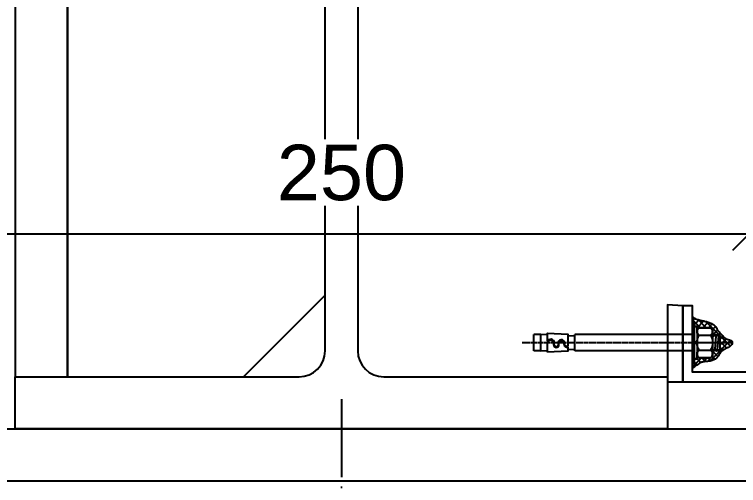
# Model space of a CAD drawing. Header units: millimetres. Extents: x 0 to 119933, y -45162 to 41221.
# Drawn here: x 36669.8 to 36891.8, y 6510.1 to 6654.6 of the extents above; entities that cross this region are included whole.
import ezdxf

# ---------------------------------------------------------------- set-up
doc = ezdxf.new("R2010")
doc.units = ezdxf.units.MM
doc.linetypes.add('ACAD_ISO04W100', pattern=[30, 24, -3, 0, -3])
doc.linetypes.add('CENTER', pattern=[2, 1.25, -0.25, 0.25, -0.25])
doc.layers.get('DEFPOINTS').update_dxf_attribs({"color": 166})
for name, color, linetype in [('F_ALUM', 4, 'Continuous'), ('F_CNTR', 1, 'ACAD_ISO04W100'), ('F_FIXS', 1, 'Continuous'), ('F_GSKT', 136, 'Continuous'), ('F_SEAL', 8, 'Continuous'), ('F_STEL', 3, 'Continuous')]:
    doc.layers.add(name, color=color, linetype=linetype)
doc.styles.add('Arial', font='arial.ttf')
doc.dimstyles.new('10x of Arup4', dxfattribs={"dimscale": 10, "dimtxt": 1.7, "dimasz": 1, "dimexe": 1.5, "dimexo": 1.5, "dimgap": 1, "dimtad": 1, "dimdec": 1, "dimdsep": 46, "dimtxsty": 'Arial', "dimblk": 'OBLIQUE', "dimcen": 0, "dimclrd": 1, "dimclre": 1, "dimclrt": 7, "dimadec": 0, "dimazin": 0, "dimtfac": 1, "dimtdec": 1, "dimtix": 1, "dimtofl": 0, "dimtmove": 2, "dimatfit": 3, "dimfxl": 5, "dimtfill": 1, "dimtolj": 1, "dimtzin": 0, "dimlwd": -1, "dimlwe": -1, "dimarcsym": 0})

# ---------------------------------------------------------------- blocks, each defined once
blk = doc.blocks.new('M10-NUT-S')
at = {"color": 251, "linetype": 'ACAD_ISO04W100', "ltscale": 0.2}
blk.add_line((12.13211133958794, 0), (-2.592111339587063, 0), dxfattribs=at)
blk.add_lwpolyline([(1.333333333332121, -9.249996703581928), (4.770000000000437, -9.249996703581928), (8.206666666666933, -9.249996703581928, 0.5758053646503948), (8.206666666668752, -4.618802153512661, 0.2886751345945903), (8.206666666666933, 4.618802153518118, 0.5758045449515066), (8.206666666666933, 9.250003296418072), (4.770000000000437, 9.250003296418072), (1.333333333332121, 9.250003296418072, 0.5758045449515066), (1.333333333332121, 4.618802153518118, 0.2886751345945903), (1.333333333330302, -4.618802153512661, 0.5758053646503948)], format="xyb", close=True)
for points in [[(0, -6.94059562682196), (0, 6.928203230276267)], [(1.333333333332121, 4.618802153518118), (4.770000000000437, 4.618802153516299), (8.206666666665114, 4.618802153516299)], [(9.540000000000873, -6.940595626823779), (9.540000000000873, 6.928203230276267)], [(1.333333333332121, -4.618802153516299), (4.770000000000437, -4.618802153516299), (8.206666666665114, -4.618802153516299)]]:
    blk.add_lwpolyline(points)
blk = doc.blocks.new('M10-NUT-GROUP')
at = {"color": 251, "linetype": 'ACAD_ISO04W100', "ltscale": 0.2}
blk.add_line((22.46512377979161, 3.29641807184089e-06), (-3.012653451723963, 3.29641807184089e-06), dxfattribs=at)
for p, q in [((1.499999965317329, 0.8660282905184431), (0, 2.826662239385769e-06)), ((1.5, 2.886732545448467e-06), (3.46808519680053e-08, -0.8660225771236583))]:
    blk.add_line(p, q)
blk.add_lwpolyline([(1.500000395866664, -9.884997113267673), (1.499999604131517, 9.885002886732764), (-3.958684828830883e-07, 9.885002826660639), (3.958666638936847e-07, -9.884997173337979)], close=True)
for points in [[(1.499999900948751, -6.928199933856376), (1.499999900948751, 6.928206526694339)], [(12.54222125784054, 4.00000230274054), (13.29222125783872, -3.99999769725946)], [(14.04222125784054, 4.00000230274054), (14.79222125783872, -3.99999769725946)]]:
    blk.add_lwpolyline(points)
blk.add_lwpolyline([(11.03999985249538, 4.000002302373105, 0.2679491924311368), (11.16990366306254, 4.075002302373832), (11.70395266216929, 5.000002302556823), (11.87715774329899, 5.000002302556823), (12.41120674459944, 4.07500230255755, 0.5773502691896575), (12.67101436573557, 4.07500230255755), (13.20506336484232, 5.00000230274054), (13.37826844597203, 5.00000230274054), (13.91231744727247, 4.075002302741268, 0.5773502691896575), (14.17212506840679, 4.075002302741268), (14.70617406452311, 5.00000230274054), (15.70617406452129, 4.00000230274054), (15.70617406452129, -3.99999769725946), (15.1816550126232, -4.524516749157556), (14.92212506840679, -4.074997697258368, 0.5773502691896575), (14.66231744727247, -4.074997697258368), (14.12826844597203, -4.99999769725946), (13.95506336484232, -4.99999769725946), (13.42101436573375, -4.07499769707465, 0.5798370930261684), (13.16231744727247, -4.074997697258368), (12.62826844597203, -4.99999769725946), (12.45506336484232, -4.99999769725946), (11.92101436573557, -4.07499769707465, 0.5798370930261684), (11.66231744727247, -4.074997697258368), (11.12826844597203, -4.99999769725946), (11.03999985249538, -4.99999769725946)], format="xyb")
blk.add_blockref('M10-NUT-S', (1.499999852494511, 0))
blk = doc.blocks.new('M10-MECHANICAL ANCHOR')
at = {"color": 251, "linetype": 'CENTER'}
blk.add_line((-1.818989403545856e-12, 22.29186213639969), (-1.818989403545856e-12, -104.4658831300912), dxfattribs=at)
for p, q in [((-5.000081551701442, 0), (-5.000081551703261, -72.23616398396916)), ((4.99991844829492, 0), (4.99991844829492, -72.23616398396916)), ((-5.000081551703261, -72.23616398396916), (4.99991844829492, -72.23616398396916)), ((-4.200081551705807, -76.40283065063568), (-4.00008155170508, -72.23616398396916)), ((4.000081551701442, -72.23616398396916), (4.20004893101941, -76.40283065063568)), ((-5.00008155170508, -93.0694973173022), (-4.800081551704352, -88.90283065063568)), ((-5.00008155170508, -93.0694973173022), (-5.00008155170508, -97.23616398396916)), ((-5.00008155170508, -93.0694973173022), (4.99991844829492, -93.0694973173022)), ((4.799951068976952, -88.90283065063568), (4.99991844829492, -93.0694973173022)), ((4.99991844829492, -93.0694973173022), (4.99991844829492, -97.23616398396916)), ((-5.00008155170508, -97.23616398396916), (4.99991844829492, -97.23616398396916))]:
    blk.add_line(p, q)
blk.add_lwpolyline([(-12.50000000000182, 0), (-12.50000000000182, 1.25), (12.49999999999818, 1.25), (12.49999999999818, 0)], close=True)
for points in [[(-5.8334148850372, -88.90283065063568), (0.1216106906576897, -88.90283065063568, 1.061049421315471), (-0.7485706946154096, -85.1651578319229, -1.339139392016898), (-0.7485706946154096, -82.00620616804827, 1.339139392016899), (-0.7485706946154096, -78.84383942129398, -0.4845320591886536), (-2.60512006897261, -76.40283065063568), (-5.2084148850372, -76.40283065063568)], [(-2.170898479453172, -76.40283065063568, 0.4949346384465783), (-0.7977965714308084, -78.42515834997994, -1.315172332043059), (-0.8669038380376151, -82.40571634098387, 1.339139392016869), (-0.8669038380376151, -84.76564765898775, -0.8435844655061501), (1.168675567852915, -88.90283065063568), (5.83325178162886, -88.90283065063568), (5.20825178162886, -76.40283065063568)]]:
    blk.add_lwpolyline(points, format="xyb", close=True)
at = {"rotation": 90}
blk.add_blockref('M10-NUT-GROUP', (-1.818989403545856e-12, 1.250004895922302), dxfattribs=at)
blk = doc.blocks.new('ddddddsflkdajfk')
at = {"xscale": 0.5, "yscale": 0.5, "zscale": 0.5, "rotation": 90}
blk.add_blockref('M10-MECHANICAL ANCHOR', (0, -1.70530256582424e-13), dxfattribs=at)
blk = doc.blocks.new('A$C3041749B')
at = {"layer": 'F_SEAL'}
h = blk.add_hatch(dxfattribs=at)
h.set_pattern_fill('ANSI37', color=256, scale=10)
h.set_pattern_definition([(45, (-31185.4090116627, 144.5433672616455), (-0.8838834764831844, 0.8838834764831844), []), (135, (-31185.4090116627, 144.5433672616455), (-0.8838834764831844, -0.8838834764831843), [])])
edge = h.paths.add_edge_path()
edge.add_line((-1.248721564832522, 11.25150207701608), (-1.289856859650172, 11.18569422431756))
edge.add_line((-1.289856859650172, 11.18569422431756), (-1.341556507517453, 11.07950998711931))
edge.add_line((-1.341556507517453, 11.07950998711931), (-1.393356559479798, 10.97337477306337))
edge.add_line((-1.393356559479798, 10.97337477306337), (-1.445357419586799, 10.86733760180141))
edge.add_line((-1.445357419586799, 10.86733760180141), (-1.497659491878949, 10.76144749889954))
edge.add_line((-1.497659491878949, 10.76144749889954), (-1.550363180775093, 10.65575348441098))
edge.add_line((-1.550363180775093, 10.65575348441098), (-1.603568889822782, 10.55030458233887))
edge.add_line((-1.603568889822782, 10.55030458233887), (-1.657377023791923, 10.44514981353086))
edge.add_line((-1.657377023791923, 10.44514981353086), (-1.711887986301008, 10.34033820085051))
edge.add_line((-1.711887986301008, 10.34033820085051), (-1.767202181648827, 10.23591876654473))
edge.add_line((-1.767202181648827, 10.23591876654473), (-1.823420013626674, 10.13194053349935))
edge.add_line((-1.823420013626674, 10.13194053349935), (-1.880641886771627, 10.02845252302814))
edge.add_line((-1.880641886771627, 10.02845252302814), (-1.938968204744015, 9.925503758376635))
edge.add_line((-1.938968204744015, 9.925503758376635), (-1.998499371766229, 9.823143261476162))
edge.add_line((-1.998499371766229, 9.823143261476162), (-2.059335792171623, 9.72142005434398))
edge.add_line((-2.059335792171623, 9.72142005434398), (-2.121577869844259, 9.620383159624453))
edge.add_line((-2.121577869844259, 9.620383159624453), (-2.185326008873744, 9.52008159956631))
edge.add_line((-2.185326008873744, 9.52008159956631), (-2.250682494313878, 9.420571949741316))
edge.add_line((-2.250682494313878, 9.420571949741316), (-2.317783495383992, 9.322046851168125))
edge.add_line((-2.317783495383992, 9.322046851168125), (-2.386794552228821, 9.224816888828173))
edge.add_line((-2.386794552228821, 9.224816888828173), (-2.457882177839565, 9.129196553521524))
edge.add_line((-2.457882177839565, 9.129196553521524), (-2.531212885198329, 9.035500335794495))
edge.add_line((-2.531212885198329, 9.035500335794495), (-2.606953187198087, 8.94404272644124))
edge.add_line((-2.606953187198087, 8.94404272644124), (-2.685269596779108, 8.855138216195883))
edge.add_line((-2.685269596779108, 8.855138216195883), (-2.766328626850736, 8.769101295663404))
edge.add_line((-2.766328626850736, 8.769101295663404), (-2.850296790456923, 8.686246455507899))
edge.add_line((-2.850296790456923, 8.686246455507899), (-2.937340600363314, 8.606888186568085))
edge.add_line((-2.937340600363314, 8.606888186568085), (-3.027610750479653, 8.531319395439823))
edge.add_line((-3.027610750479653, 8.531319395439823), (-3.120949033898796, 8.459411520894719))
edge.add_line((-3.120949033898796, 8.459411520894719), (-3.216916095616398, 8.390652398900329))
edge.add_line((-3.216916095616398, 8.390652398900329), (-3.315062327170381, 8.324515875702673))
edge.add_line((-3.315062327170381, 8.324515875702673), (-3.414938120035004, 8.260475797517756))
edge.add_line((-3.414938120035004, 8.260475797517756), (-3.516093865897346, 8.198006010549761))
edge.add_line((-3.516093865897346, 8.198006010549761), (-3.618079955987923, 8.136580361135202))
edge.add_line((-3.618079955987923, 8.136580361135202), (-3.720446782554063, 8.07567269510173))
edge.add_line((-3.720446782554063, 8.07567269510173), (-3.82274473653888, 8.014756859031422))
edge.add_line((-3.82274473653888, 8.014756859031422), (-3.924524209523952, 7.953306699097539))
edge.add_line((-3.924524209523952, 7.953306699097539), (-4.025335593385535, 7.890796061351466))
edge.add_line((-4.025335593385535, 7.890796061351466), (-4.12472927937597, 7.826698792128354))
edge.add_line((-4.12472927937597, 7.826698792128354), (-4.222255659205985, 7.760488737616924))
edge.add_line((-4.222255659205985, 7.760488737616924), (-4.317465124329829, 7.691639744016811))
edge.add_line((-4.317465124329829, 7.691639744016811), (-4.409908066396383, 7.61962565755266))
edge.add_line((-4.409908066396383, 7.61962565755266), (-4.499165012184676, 7.543964189906546))
edge.add_line((-4.499165012184676, 7.543964189906546), (-4.585095920014282, 7.464579799012427))
edge.add_line((-4.585095920014282, 7.464579799012427), (-4.66771223089745, 7.381617444042149))
edge.add_line((-4.66771223089745, 7.381617444042149), (-4.747026883338549, 7.29522426412359))
edge.add_line((-4.747026883338549, 7.29522426412359), (-4.823052816076597, 7.205547398246381))
edge.add_line((-4.823052816076597, 7.205547398246381), (-4.895802967543204, 7.112733985709383))
edge.add_line((-4.895802967543204, 7.112733985709383), (-4.965290276395535, 7.016931165455389))
edge.add_line((-4.965290276395535, 7.016931165455389), (-5.031527681223452, 6.918286076628192))
edge.add_line((-5.031527681223452, 6.918286076628192), (-5.094528120602263, 6.816945858379768))
edge.add_line((-5.094528120602263, 6.816945858379768), (-5.154304533145478, 6.713057649714301))
edge.add_line((-5.154304533145478, 6.713057649714301), (-5.210869857404759, 6.606768589812873))
edge.add_line((-5.210869857404759, 6.606768589812873), (-5.264237031989978, 6.498225817726507))
edge.add_line((-5.264237031989978, 6.498225817726507), (-5.314418995460073, 6.387576472649926))
edge.add_line((-5.314418995460073, 6.387576472649926), (-5.361428686426734, 6.274967693574581))
edge.add_line((-5.361428686426734, 6.274967693574581), (-5.405279043456176, 6.160546619702473))
edge.add_line((-5.405279043456176, 6.160546619702473), (-5.445983005154631, 6.044460390064614))
edge.add_line((-5.445983005154631, 6.044460390064614), (-5.483553510106503, 5.926856143802979))
edge.add_line((-5.483553510106503, 5.926856143802979), (-5.51800349691257, 5.807881019939487))
edge.add_line((-5.51800349691257, 5.807881019939487), (-5.549345904139045, 5.687682157674317))
edge.add_line((-5.549345904139045, 5.687682157674317), (-5.57759617740885, 5.56640718577637))
edge.add_line((-5.57759617740885, 5.56640718577637), (-5.602873736568654, 5.444224039690653))
edge.add_line((-5.602873736568654, 5.444224039690653), (-5.625436960959632, 5.321327794573335))
edge.add_line((-5.625436960959632, 5.321327794573335), (-5.645553918979203, 5.197915418167213))
edge.add_line((-5.645553918979203, 5.197915418167213), (-5.663492679095725, 5.074183877907672))
edge.add_line((-5.663492679095725, 5.074183877907672), (-5.679521309750271, 4.950330141233735))
edge.add_line((-5.679521309750271, 4.950330141233735), (-5.693907879447579, 4.826551175875011))
edge.add_line((-5.693907879447579, 4.826551175875011), (-5.706920456608714, 4.703043948796221))
edge.add_line((-5.706920456608714, 4.703043948796221), (-5.718827109616541, 4.580005429026642))
edge.add_line((-5.718827109616541, 4.580005429026642), (-5.729895907004902, 4.457632582356382))
edge.add_line((-5.729895907004902, 4.457632582356382), (-5.740394917162121, 4.336122376917956))
edge.add_line((-5.740394917162121, 4.336122376917956), (-5.750592208722082, 4.215671781219044))
edge.add_line((-5.750592208722082, 4.215671781219044), (-5.760755849927591, 4.096477761073402))
edge.add_line((-5.760755849927591, 4.096477761073402), (-5.771153909276109, 3.978737285991883))
edge.add_line((-5.771153909276109, 3.978737285991883), (-5.78205445524145, 3.862647322102021))
edge.add_line((-5.78205445524145, 3.862647322102021), (-5.793725556259233, 3.748404837340331))
edge.add_line((-5.793725556259233, 3.748404837340331), (-5.806435280843289, 3.636206798938929))
edge.add_line((-5.806435280843289, 3.636206798938929), (-5.820451697403769, 3.526250174897541))
edge.add_line((-5.820451697403769, 3.526250174897541), (-5.836042874334453, 3.418731932869377))
edge.add_line((-5.836042874334453, 3.418731932869377), (-5.853476880165545, 3.31384903987464))
edge.add_line((-5.853476880165545, 3.31384903987464), (-5.87302178335085, 3.211798463732066))
edge.add_line((-5.87302178335085, 3.211798463732066), (-5.894945573529185, 3.112771764861918))
edge.add_line((-5.894945573529185, 3.112771764861918), (-5.91951122896171, 3.016616419828097))
edge.add_line((-5.91951122896171, 3.016616419828097), (-5.94697379084937, 2.922634957251375))
edge.add_line((-5.94697379084937, 2.922634957251375), (-5.977587597477395, 2.830081643753601))
edge.add_line((-5.977587597477395, 2.830081643753601), (-6.011606987174673, 2.738210746119876))
edge.add_line((-6.011606987174673, 2.738210746119876), (-6.04928629819733, 2.646276530921114))
edge.add_line((-6.04928629819733, 2.646276530921114), (-6.090879868834236, 2.553533264978796))
edge.add_line((-6.090879868834236, 2.553533264978796), (-6.136642037410638, 2.45923521488703))
edge.add_line((-6.136642037410638, 2.45923521488703), (-6.186827142153561, 2.362636647351792))
edge.add_line((-6.186827142153561, 2.362636647351792), (-6.241689521475564, 2.262991828959457))
edge.add_line((-6.241689521475564, 2.262991828959457), (-6.301483513607309, 2.159555026460112))
edge.add_line((-6.301483513607309, 2.159555026460112), (-6.366463456681231, 2.051580506726623))
edge.add_line((-6.366463456681231, 2.051580506726623), (-6.436883689251772, 1.938322536353098))
edge.add_line((-6.436883689251772, 1.938322536353098), (-6.512998549620534, 1.819035381479353))
edge.add_line((-6.512998549620534, 1.819035381479353), (-6.595062375770794, 1.692973309870922))
edge.add_line((-6.595062375770794, 1.692973309870922), (-6.68332950641161, 1.559390587004145))
edge.add_line((-6.68332950641161, 1.559390587004145), (-6.778050327373421, 1.417549815820621))
edge.add_line((-6.778050327373421, 1.417549815820621), (-6.87896530920807, 1.267789066638215))
edge.add_line((-6.87896530920807, 1.267789066638215), (-6.984807062694017, 1.112572098962573))
edge.add_line((-6.984807062694017, 1.112572098962573), (-7.094189916186224, 0.9546121422918077))
edge.add_line((-7.094189916186224, 0.9546121422918077), (-7.205728197777717, 0.7966224258479997))
edge.add_line((-7.205728197777717, 0.7966224258479997), (-7.318036236201806, 0.6413161786713317))
edge.add_line((-7.318036236201806, 0.6413161786713317), (-7.429728360097215, 0.4914066298483704))
edge.add_line((-7.429728360097215, 0.4914066298483704), (-7.539418897875294, 0.3496070084588609))
edge.add_line((-7.539418897875294, 0.3496070084588609), (-7.645722178072901, 0.2186305436630391))
edge.add_line((-7.645722178072901, 0.2186305436630391), (-7.74725252924145, 0.1011904644688002))
edge.add_line((-7.74725252924145, 0.1011904644688002), (-7.84262427995418, 0))
edge.add_line((-7.84262427995418, 0), (-6.25, 0))
edge.add_line((-6.25, 0), (-6.25, 0.625))
edge.add_line((-6.25, 0.625), (-4.942501413330319, 0.625))
edge.add_line((-4.942501413330319, 0.625), (-4.942501443365472, 1.375002250027137))
edge.add_line((-4.942501443365472, 1.375002250027137), (-3.467201308871154, 1.375002374208179))
edge.add_arc((-3.46720136247859, 2.71371183376732), 1.338709459559142, 210.1329341284463, 270.0000022943588, ccw=False)
edge.add_line((-4.625001648208126, 2.041669040876059), (-4.625001648208126, 3.760002374208852))
edge.add_line((-4.625001648208126, 3.760002374208852), (-4.625001648208126, 5.478335707542101))
edge.add_arc((-3.467201362482228, 4.80629291465084), 1.338709459555754, 90.00000000007788, 149.8670658714587, ccw=False)
edge.add_line((-3.467201362484047, 6.145002374206342), (-2.000001151187462, 6.145002374214528))
edge.add_arc((-2.075001151173637, 6.145002374218166), 0.07499999998617568, 0, 60.00000000756508)
edge.add_line((-2.037501151186007, 6.209954279493104), (-2.500001151278411, 6.476978779045567))
edge.add_line((-2.500001151278411, 6.476978779045567), (-2.500001151278411, 6.563581319610421))
edge.add_line((-2.500001151278411, 6.563581319610421), (-2.037501151160541, 6.830605820330675))
edge.add_arc((-2.07500115127732, 6.895557725546041), 0.07499999999909585, 300.0000001034127, 420.0000000008656)
edge.add_line((-2.037501151278775, 6.96050963082962), (-2.500001151369361, 7.227534130382082))
edge.add_line((-2.500001151369361, 7.227534130382082), (-2.500001151369361, 7.314136670946937))
edge.add_line((-2.500001151369361, 7.314136670946937), (-2.03750115125149, 7.581161171667191))
edge.add_arc((-2.075001151371907, 7.646113076880738), 0.07499999999933955, 300.0000001065143, 420.0000001341011)
edge.add_line((-2.037501151524339, 7.711064982251628), (-2.500001151369361, 7.978089480222479))
edge.add_line((-2.500001151369361, 7.978089480222479), (-2.000001151369361, 8.47808948022157))
edge.add_line((-2.000001151369361, 8.47808948022157), (1.999998848630639, 8.47808948022157))
edge.add_line((1.999998848630639, 8.47808948022157), (2.262258374579687, 8.215829954272522))
edge.add_line((2.262258374579687, 8.215829954272522), (2.037498848781979, 8.086064982252537))
edge.add_arc((2.074998848631367, 8.021113076881193), 0.07500000000048133, 119.9999998669286, 239.9999998924559)
edge.add_line((2.037498848509131, 7.956161171667191), (2.499998848630639, 7.689136670946937))
edge.add_line((2.499998848630639, 7.689136670946937), (2.499998848630639, 7.602534130382082))
edge.add_line((2.499998848630639, 7.602534130382082), (2.037258115800796, 7.335371241090343))
edge.add_arc((2.074517900313367, 7.270835401237946), 0.0745195690230253, 120.0000000009397, 239.9999998909881)
edge.add_line((2.037258115678924, 7.206299561456035), (2.499998848630639, 6.939136670946937))
edge.add_line((2.499998848630639, 6.939136670946937), (2.499998848630639, 6.852534130382082))
edge.add_line((2.499998848630639, 6.852534130382082), (2.037258115800796, 6.585371241091252))
edge.add_arc((2.074517900313367, 6.520835401237946), 0.07451956902381293, 120.00000000059, 239.9999998911629)
edge.add_line((2.037258115678924, 6.456299561455126), (2.499998848630639, 6.189136670946937))
edge.add_line((2.499998848630639, 6.189136670946937), (2.499998848630639, 6.145002374209071))
edge.add_line((2.499998848630639, 6.145002374209071), (3.467199714272283, 6.14500237420998))
edge.add_arc((3.467199714274102, 4.806295777098057), 1.338706597111923, 30.132863586167787, 90.00000000007788, ccw=False)
edge.add_line((4.624998351791874, 5.478335707542101), (4.624998351791874, 3.760002374208852))
edge.add_line((4.624998351791874, 3.760002374208852), (4.624998351791874, 2.041669040874694))
edge.add_arc((3.467199714270464, 2.713708971322376), 1.338706597116245, 270.00000229467514, 329.86713641377565, ccw=False)
edge.add_line((3.467199767885177, 1.37500237420636), (4.942498556632927, 1.37500264589471))
edge.add_line((4.942498556632927, 1.37500264589471), (4.94249858666808, 0.625))
edge.add_line((4.94249858666808, 0.625), (6.25, 0.625))
edge.add_line((6.25, 0.625), (6.25, 0))
edge.add_line((6.25, 0), (7.999694641574024, 0))
edge.add_line((7.999694641574024, 0), (7.999434179029777, 0.0003599530150495411))
edge.add_line((7.999434179029777, 0.0003599530150495411), (7.949163860932458, 0.0515835894771044))
edge.add_line((7.949163860932458, 0.0515835894771044), (7.897518134652273, 0.1078175402071793))
edge.add_line((7.897518134652273, 0.1078175402071793), (7.847659806169759, 0.1657244993552922))
edge.add_line((7.847659806169759, 0.1657244993552922), (7.799539381127033, 0.2252403707307167))
edge.add_line((7.799539381127033, 0.2252403707307167), (7.753107365282631, 0.2863010578776084))
edge.add_line((7.753107365282631, 0.2863010578776084), (7.708314264560613, 0.3488424640904668))
edge.add_line((7.708314264560613, 0.3488424640904668), (7.665110584533977, 0.4128004932858858))
edge.add_line((7.665110584533977, 0.4128004932858858), (7.62344683108131, 0.4781110489225284))
edge.add_line((7.62344683108131, 0.4781110489225284), (7.583273510052095, 0.5447100345591025))
edge.add_line((7.583273510052095, 0.5447100345591025), (7.544541127164848, 0.6125333537529514))
edge.add_line((7.544541127164848, 0.6125333537529514), (7.507200188281786, 0.6815169100646017))
edge.add_line((7.507200188281786, 0.6815169100646017), (7.471201199019561, 0.7515966072287483))
edge.add_line((7.471201199019561, 0.7515966072287483), (7.436494665254941, 0.8227083486999618))
edge.add_line((7.436494665254941, 0.8227083486999618), (7.403031092837409, 0.8947880380874267))
edge.add_line((7.403031092837409, 0.8947880380874267), (7.370760987447284, 0.9677715789721333))
edge.add_line((7.370760987447284, 0.9677715789721333), (7.339634854966789, 1.041594874804559))
edge.add_line((7.339634854966789, 1.041594874804559), (7.309603201072605, 1.116193829342137))
edge.add_line((7.309603201072605, 1.116193829342137), (7.280616531530541, 1.191504346089914))
edge.add_line((7.280616531530541, 1.191504346089914), (7.252625352264658, 1.26746232866526))
edge.add_line((7.252625352264658, 1.26746232866526), (7.225580168949818, 1.344003680698279))
edge.add_line((7.225580168949818, 1.344003680698279), (7.19943148737002, 1.421064305652635))
edge.add_line((7.19943148737002, 1.421064305652635), (7.174129813345644, 1.498580107175258))
edge.add_line((7.174129813345644, 1.498580107175258), (7.149625652697068, 1.576486988764827))
edge.add_line((7.149625652697068, 1.576486988764827), (7.125869511055498, 1.65472085417241))
edge.add_line((7.125869511055498, 1.65472085417241), (7.102811894406841, 1.733217606483777))
edge.add_line((7.102811894406841, 1.733217606483777), (7.080403308376845, 1.811913150329929))
edge.add_line((7.080403308376845, 1.811913150329929), (7.058594258774974, 1.890743387625207))
edge.add_line((7.058594258774974, 1.890743387625207), (7.037335251414333, 1.969644223705473))
edge.add_line((7.037335251414333, 1.969644223705473), (7.016576792157139, 2.048551561073054))
edge.add_line((7.016576792157139, 2.048551561073054), (6.996269386590939, 2.127401304070645))
edge.add_line((6.996269386590939, 2.127401304070645), (6.976363540730745, 2.206129355089615))
edge.add_line((6.976363540730745, 2.206129355089615), (6.956809760091346, 2.284671619172968))
edge.add_line((6.956809760091346, 2.284671619172968), (6.937560535152443, 2.362971031086545))
edge.add_line((6.937560535152443, 2.362971031086545), (6.918581860687482, 2.441018387879922))
edge.add_line((6.918581860687482, 2.441018387879922), (6.899845358031598, 2.518824425707407))
edge.add_line((6.899845358031598, 2.518824425707407), (6.881322667497443, 2.596399945782196))
edge.add_line((6.881322667497443, 2.596399945782196), (6.862985428810134, 2.673755753513433))
edge.add_line((6.862985428810134, 2.673755753513433), (6.844805282093148, 2.750902643160316))
edge.add_line((6.844805282093148, 2.750902643160316), (6.826753868679589, 2.827851423911397))
edge.add_line((6.826753868679589, 2.827851423911397), (6.808802826853935, 2.904612895176797))
edge.add_line((6.808802826853935, 2.904612895176797), (6.79092379733811, 2.981197859112854))
edge.add_line((6.79092379733811, 2.981197859112854), (6.773088420188287, 3.057617117703558))
edge.add_line((6.773088420188287, 3.057617117703558), (6.755268335462461, 3.133881472933808))
edge.add_line((6.755268335462461, 3.133881472933808), (6.737435183214984, 3.210001726789415))
edge.add_line((6.737435183214984, 3.210001726789415), (6.719560603494756, 3.285988682127481))
edge.add_line((6.719560603494756, 3.285988682127481), (6.701616236579866, 3.361853139055256))
edge.add_line((6.701616236579866, 3.361853139055256), (6.683573721658831, 3.437605900128801))
edge.add_line((6.683573721658831, 3.437605900128801), (6.665404700150248, 3.513257768586755))
edge.add_line((6.665404700150248, 3.513257768586755), (6.647080811217165, 3.58881954466051))
edge.add_line((6.647080811217165, 3.58881954466051), (6.628573694773877, 3.664302032211253))
edge.add_line((6.628573694773877, 3.664302032211253), (6.609854991767861, 3.739716031223452))
edge.add_line((6.609854991767861, 3.739716031223452), (6.590896341176631, 3.815072346967099))
edge.add_line((6.590896341176631, 3.815072346967099), (6.571669383594781, 3.89038177758539))
edge.add_line((6.571669383594781, 3.89038177758539), (6.552145759416817, 3.965655125934973))
edge.add_line((6.552145759416817, 3.965655125934973), (6.532297108005878, 4.040903196071667))
edge.add_line((6.532297108005878, 4.040903196071667), (6.512095069949282, 4.116136788503809))
edge.add_line((6.512095069949282, 4.116136788503809), (6.491511285123124, 4.191366704692427))
edge.add_line((6.491511285123124, 4.191366704692427), (6.470517393394402, 4.266603747978934))
edge.add_line((6.470517393394402, 4.266603747978934), (6.449085034937525, 4.341858719147695))
edge.add_line((6.449085034937525, 4.341858719147695), (6.427185850081514, 4.417142420962591))
edge.add_line((6.427185850081514, 4.417142420962591), (6.404791478433253, 4.492465655241631))
edge.add_line((6.404791478433253, 4.492465655241631), (6.381873560536405, 4.567839223676401))
edge.add_line((6.381873560536405, 4.567839223676401), (6.358403735866887, 4.643273928543294))
edge.add_line((6.358403735866887, 4.643273928543294), (6.334353644977455, 4.718780571534808))
edge.add_line((6.334353644977455, 4.718780571534808), (6.309694927749661, 4.794369955326147))
edge.add_line((6.309694927749661, 4.794369955326147), (6.284399224246954, 4.870052881010906))
edge.add_line((6.284399224246954, 4.870052881010906), (6.258438174463663, 4.94584015129567))
edge.add_line((6.258438174463663, 4.94584015129567), (6.231783451641604, 5.021741224334619))
edge.add_line((6.231783451641604, 5.021741224334619), (6.20440761089958, 5.097729915223681))
edge.add_line((6.20440761089958, 5.097729915223681), (6.176284159200804, 5.173741538464128))
edge.add_line((6.176284159200804, 5.173741538464128), (6.147386651444322, 5.249709491874455))
edge.add_line((6.147386651444322, 5.249709491874455), (6.117688642061694, 5.325567173802483))
edge.add_line((6.117688642061694, 5.325567173802483), (6.087163685488122, 5.401247982983023))
edge.add_line((6.087163685488122, 5.401247982983023), (6.05578533672815, 5.476685317009924))
edge.add_line((6.05578533672815, 5.476685317009924), (6.023527150206064, 5.551812574484302))
edge.add_line((6.023527150206064, 5.551812574484302), (5.990362680413455, 5.626563153577536))
edge.add_line((5.990362680413455, 5.626563153577536), (5.956265482127492, 5.700870452762047))
edge.add_line((5.956265482127492, 5.700870452762047), (5.921209109908887, 5.774667869989571))
edge.add_line((5.921209109908887, 5.774667869989571), (5.885167118301979, 5.847888803712976))
edge.add_line((5.885167118301979, 5.847888803712976), (5.848113061811091, 5.920466652450159))
edge.add_line((5.848113061811091, 5.920466652450159), (5.810020495438948, 5.992334814037349))
edge.add_line((5.810020495438948, 5.992334814037349), (5.770862973375188, 6.063426687006995))
edge.add_line((5.770862973375188, 6.063426687006995), (5.730614050449731, 6.133675669492277))
edge.add_line((5.730614050449731, 6.133675669492277), (5.68924728109414, 6.203015160062478))
edge.add_line((5.68924728109414, 6.203015160062478), (5.646736220189268, 6.271378556608852))
edge.add_line((5.646736220189268, 6.271378556608852), (5.603054422166679, 6.338699257581993))
edge.add_line((5.603054422166679, 6.338699257581993), (5.558175441583444, 6.404910661291069))
edge.add_line((5.558175441583444, 6.404910661291069), (5.51207283313488, 6.46994616595839))
edge.add_line((5.51207283313488, 6.46994616595839), (5.464720151541769, 6.533739169768523))
edge.add_line((5.464720151541769, 6.533739169768523), (5.416090951121078, 6.596223071156146))
edge.add_line((5.416090951121078, 6.596223071156146), (5.366158786668166, 6.657331268307644))
edge.add_line((5.366158786668166, 6.657331268307644), (5.314897212829237, 6.716997159561288))
edge.add_line((5.314897212829237, 6.716997159561288), (5.262279784023121, 6.775154143231248))
edge.add_line((5.262279784023121, 6.775154143231248), (5.208280055050636, 6.831735617362483))
edge.add_line((5.208280055050636, 6.831735617362483), (5.152871580510691, 6.886674980416956))
edge.add_line((5.152871580510691, 6.886674980416956), (5.096027914847582, 6.939905630670637))
edge.add_line((5.096027914847582, 6.939905630670637), (5.037722612831203, 6.991360966265802))
edge.add_line((5.037722612831203, 6.991360966265802), (4.977929229000438, 7.040974385581194))
edge.add_line((4.977929229000438, 7.040974385581194), (4.916621317925092, 7.088679286935985))
edge.add_line((4.916621317925092, 7.088679286935985), (4.853772434324128, 7.134409068512923))
edge.add_line((4.853772434324128, 7.134409068512923), (4.789356141225653, 7.178097141083526))
edge.add_line((4.789356141225653, 7.178097141083526), (4.723398811340303, 7.219754235585697))
edge.add_line((4.723398811340303, 7.219754235585697), (4.656104633555515, 7.259651428860707))
edge.add_line((4.656104633555515, 7.259651428860707), (4.58771518244248, 7.298114535807144))
edge.add_line((4.58771518244248, 7.298114535807144), (4.51847203282523, 7.335469371170348))
edge.add_line((4.51847203282523, 7.335469371170348), (4.448616758909338, 7.372041749889377))
edge.add_line((4.448616758909338, 7.372041749889377), (4.378390936981305, 7.408157486500386))
edge.add_line((4.378390936981305, 7.408157486500386), (4.308036138581883, 7.444142396243933))
edge.add_line((4.308036138581883, 7.444142396243933), (4.237793941170821, 7.480322293366498))
edge.add_line((4.237793941170821, 7.480322293366498), (4.167905918644465, 7.517022993039518))
edge.add_line((4.167905918644465, 7.517022993039518), (4.098613645632213, 7.554570310056988))
edge.add_line((4.098613645632213, 7.554570310056988), (4.030158696677972, 7.593290059070569))
edge.add_line((4.030158696677972, 7.593290059070569), (3.96278264652392, 7.633508054997037))
edge.add_line((3.96278264652392, 7.633508054997037), (3.896722603105445, 7.675544082253964))
edge.add_line((3.896722603105445, 7.675544082253964), (3.832063057450796, 7.719511891732964))
edge.add_line((3.832063057450796, 7.719511891732964), (3.768701623224842, 7.765272947008725))
edge.add_line((3.768701623224842, 7.765272947008725), (3.706524506043934, 7.812673311851995))
edge.add_line((3.706524506043934, 7.812673311851995), (3.645417911904588, 7.861559049737025))
edge.add_line((3.645417911904588, 7.861559049737025), (3.585268046592319, 7.911776224483674))
edge.add_line((3.585268046592319, 7.911776224483674), (3.525961115939936, 7.963170899716715))
edge.add_line((3.525961115939936, 7.963170899716715), (3.46738332613495, 8.015589138787618))
edge.add_line((3.46738332613495, 8.015589138787618), (3.409420882622726, 8.068877005498962))
edge.add_line((3.409420882622726, 8.068877005498962), (3.351959991590775, 8.122880563546914))
edge.add_line((3.351959991590775, 8.122880563546914), (3.294886859110193, 8.177445876508955))
edge.add_line((3.294886859110193, 8.177445876508955), (3.238087690788234, 8.232419007844783))
edge.add_line((3.238087690788234, 8.232419007844783), (3.181448692208505, 8.28764602121828))
edge.add_line((3.181448692208505, 8.28764602121828), (3.124856070693568, 8.342972979234673))
edge.add_line((3.124856070693568, 8.342972979234673), (3.068196028290913, 8.398245949785178))
edge.add_line((3.068196028290913, 8.398245949785178), (3.011354775482687, 8.45331099133))
edge.add_line((3.011354775482687, 8.45331099133), (2.954218515633329, 8.508014169939543))
edge.add_line((2.954218515633329, 8.508014169939543), (2.896673455627024, 8.562201548645135))
edge.add_line((2.896673455627024, 8.562201548645135), (2.838605800781806, 8.615719191292555))
edge.add_line((2.838605800781806, 8.615719191292555), (2.779902081523687, 8.668413576629519))
edge.add_line((2.779902081523687, 8.668413576629519), (2.720511530114891, 8.720211473142626))
edge.add_line((2.720511530114891, 8.720211473142626), (2.660520421311958, 8.77121513112661))
edge.add_line((2.660520421311958, 8.77121513112661), (2.600033139198786, 8.821549987738763))
edge.add_line((2.600033139198786, 8.821549987738763), (2.539154066436822, 8.871341481145464))
edge.add_line((2.539154066436822, 8.871341481145464), (2.477987586491508, 8.920715048229795))
edge.add_line((2.477987586491508, 8.920715048229795), (2.416638083566795, 8.969796126758865))
edge.add_line((2.416638083566795, 8.969796126758865), (2.355209939023553, 9.018710155035023))
edge.add_line((2.355209939023553, 9.018710155035023), (2.293807537313114, 9.067582569911337))
edge.add_line((2.293807537313114, 9.067582569911337), (2.232535262528472, 9.116538808531914))
edge.add_line((2.232535262528472, 9.116538808531914), (2.171497497387463, 9.165704309105877))
edge.add_line((2.171497497387463, 9.165704309105877), (2.110798624653398, 9.215204509181149))
edge.add_line((2.110798624653398, 9.215204509181149), (2.05054302818462, 9.265164846203334))
edge.add_line((2.05054302818462, 9.265164846203334), (1.990835091157351, 9.315710757690795))
edge.add_line((1.990835091157351, 9.315710757690795), (1.931779196749631, 9.366967681282858))
edge.add_line((1.931779196749631, 9.366967681282858), (1.873479728601524, 9.419061054520625))
edge.add_line((1.873479728601524, 9.419061054520625), (1.816041069821949, 9.472116314980212))
edge.add_line((1.816041069821949, 9.472116314980212), (1.759567603910909, 9.52625890003901))
edge.add_line((1.759567603910909, 9.52625890003901), (1.704163713991875, 9.581614247451853))
edge.add_line((1.704163713991875, 9.581614247451853), (1.649933783444794, 9.638307794843968))
edge.add_line((1.649933783444794, 9.638307794843968), (1.596982195662349, 9.69646497961412))
edge.add_line((1.596982195662349, 9.69646497961412), (1.545413333938995, 9.756211239317963))
edge.add_line((1.545413333938995, 9.756211239317963), (1.495331581476421, 9.817672011674404))
edge.add_line((1.495331581476421, 9.817672011674404), (1.446841321703687, 9.880972734205443))
edge.add_line((1.446841321703687, 9.880972734205443), (1.400046938009837, 9.94623884432076))
edge.add_line((1.400046938009837, 9.94623884432076), (1.355052813567454, 10.01359577975154))
edge.add_line((1.355052813567454, 10.01359577975154), (1.311963331776496, 10.08316897800978))
edge.add_line((1.311963331776496, 10.08316897800978), (1.270882875969619, 10.15508387660702))
edge.add_line((1.270882875969619, 10.15508387660702), (1.231915829428544, 10.22946591311256))
edge.add_line((1.231915829428544, 10.22946591311256), (1.195166575480471, 10.30644052524076))
edge.add_line((1.195166575480471, 10.30644052524076), (1.160720776437302, 10.38610699354876))
edge.add_line((1.160720776437302, 10.38610699354876), (1.128449463851211, 10.46826472063549))
edge.add_line((1.128449463851211, 10.46826472063549), (1.098086609848906, 10.55252161178987))
edge.add_line((1.098086609848906, 10.55252161178987), (1.069363964932563, 10.63848246773568))
edge.add_line((1.069363964932563, 10.63848246773568), (1.042013279527964, 10.72575209007209))
edge.add_line((1.042013279527964, 10.72575209007209), (1.015766304135468, 10.81393527956698))
edge.add_line((1.015766304135468, 10.81393527956698), (0.9903547890316986, 10.90263683784087))
edge.add_line((0.9903547890316986, 10.90263683784087), (0.9655104849716736, 10.99146156589677))
edge.add_line((0.9655104849716736, 10.99146156589677), (0.9409651424048207, 11.08001426179362))
edge.add_line((0.9409651424048207, 11.08001426179362), (0.9164505111475592, 11.16789973236791))
edge.add_line((0.9164505111475592, 11.16789973236791), (0.8916983423405327, 11.25472277490826))
edge.add_line((0.8916983423405327, 11.25472277490826), (0.866440386253089, 11.34008819114024))
edge.add_line((0.866440386253089, 11.34008819114024), (0.840408393256439, 11.42360078257434))
edge.add_line((0.840408393256439, 11.42360078257434), (0.8133341138382093, 11.50486535001619))
edge.add_line((0.8133341138382093, 11.50486535001619), (0.7849492984569224, 11.5834866946384))
edge.add_line((0.7849492984569224, 11.5834866946384), (0.7549856976056617, 11.65906961746668))
edge.add_line((0.7549856976056617, 11.65906961746668), (0.7231750616283534, 11.73121891986921))
edge.add_line((0.7231750616283534, 11.73121891986921), (0.6892491410635557, 11.79953940272844))
edge.add_line((0.6892491410635557, 11.79953940272844), (0.6529396863406873, 11.86363586720927))
edge.add_line((0.6529396863406873, 11.86363586720927), (0.6139784479146329, 11.92311311441699))
edge.add_line((0.6139784479146329, 11.92311311441699), (0.5720971762002591, 11.97757594547056))
edge.add_line((0.5720971762002591, 11.97757594547056), (0.5270276216979255, 12.02662916143618))
edge.add_line((0.5270276216979255, 12.02662916143618), (0.4785015348315937, 12.06987756345507))
edge.add_line((0.4785015348315937, 12.06987756345507), (0.4262506660725194, 12.10692595259661))
edge.add_line((0.4262506660725194, 12.10692595259661), (0.3700067658664921, 12.13737912999613))
edge.add_line((0.3700067658664921, 12.13737912999613), (0.3095015846483875, 12.16084189674848))
edge.add_line((0.3095015846483875, 12.16084189674848), (0.2445313636471838, 12.17697231657212))
edge.add_line((0.2445313636471838, 12.17697231657212), (0.1754471978729271, 12.18588670411737))
edge.add_line((0.1754471978729271, 12.18588670411737), (0.1028831597577664, 12.18793508369026))
edge.add_line((0.1028831597577664, 12.18793508369026), (0.02747558064402256, 12.18346934520787))
edge.add_line((0.02747558064402256, 12.18346934520787), (-0.05013920816054451, 12.17284137858269))
edge.add_line((-0.05013920816054451, 12.17284137858269), (-0.129324875319071, 12.15640307372814))
edge.add_line((-0.129324875319071, 12.15640307372814), (-0.2094450894801412, 12.13450632056356))
edge.add_line((-0.2094450894801412, 12.13450632056356), (-0.2898635193596419, 12.10750300899144))
edge.add_line((-0.2898635193596419, 12.10750300899144), (-0.3699438335770537, 12.07574502893976))
edge.add_line((-0.3699438335770537, 12.07574502893976), (-0.4490497008628154, 12.03958427030739))
edge.add_line((-0.4490497008628154, 12.03958427030739), (-0.5265447898527782, 11.99937262301364))
edge.add_line((-0.5265447898527782, 11.99937262301364), (-0.6017927692100784, 11.95546197696876))
edge.add_line((-0.6017927692100784, 11.95546197696876), (-0.674157307630594, 11.90820422208799))
edge.add_line((-0.674157307630594, 11.90820422208799), (-0.7430020737683662, 11.85795124830702))
edge.add_line((-0.7430020737683662, 11.85795124830702), (-0.8077092954899854, 11.80505290345036))
edge.add_line((-0.8077092954899854, 11.80505290345036), (-0.8681522129081714, 11.74980500959055))
edge.add_line((-0.8681522129081714, 11.74980500959055), (-0.9247336058015208, 11.69244512392879))
edge.add_line((-0.9247336058015208, 11.69244512392879), (-0.9778825323955971, 11.63320791226806))
edge.add_line((-0.9778825323955971, 11.63320791226806), (-1.028028051119691, 11.57232804019441))
edge.add_line((-1.028028051119691, 11.57232804019441), (-1.075599220079312, 11.51004017372316))
edge.add_line((-1.075599220079312, 11.51004017372316), (-1.121025097647362, 11.44657897844218))
edge.add_line((-1.121025097647362, 11.44657897844218), (-1.16473474221857, 11.38217911988659))
edge.add_line((-1.16473474221857, 11.38217911988659), (-1.20715721176748, 11.31707526439777))
edge.add_line((-1.20715721176748, 11.31707526439777), (-1.248721564832522, 11.25150207701608))
blk.add_lwpolyline([(7.999694641568567, 5.002220859751105e-12), (7.815538829678189, 0.2050402992203999), (7.653594312847417, 0.430485346254045), (7.51153404445904, 0.6733215495032709), (7.387030977901304, 0.9305353173649564), (7.277758066556999, 1.199113058236435), (7.181388263810732, 1.47604118051413), (7.095594523048931, 1.758306092595376), (7.018049797656204, 2.042894202877505), (6.946427210121328, 2.326792519060746), (6.87862005394345, 2.607768319661773), (6.813174494151099, 2.885902614822498), (6.748757144447154, 3.161703276442495), (6.684034618532678, 3.435678176420424), (6.617673530106913, 3.708335186654949), (6.548340492874559, 3.980182179045187), (6.474702120534857, 4.25172702548889), (6.395425026787052, 4.523477597885631), (6.309175825335842, 4.795941768134071), (6.21462155514746, 5.069610214945442), (6.110460889354727, 5.343694674317703), (5.995445418770032, 5.615267464760564), (5.868331772675447, 5.881197203885222), (5.727876580351221, 6.138352509303331), (5.572836471075789, 6.383601998627), (5.4019680741294, 6.613814289466973), (5.214028018790486, 6.825857999434902), (5.0077729343393, 7.016601746142896), (4.781959672960511, 7.182914473564779), (4.537757084701298, 7.325196606798727), (4.284707357091975, 7.456108234923704), (4.034168494557889, 7.590968041032284), (3.797043767961441, 7.744480813691553), (3.575753848666864, 7.919899753470418), (3.365208104785779, 8.110337731879099), (3.160056331129454, 8.308557194057357), (2.954948322503697, 8.507320585145862), (2.744552763917454, 8.699414538989458), (2.526588134263875, 8.881530918672524), (2.305159338464364, 9.058539339159324), (2.085174118574287, 9.236337439981071), (1.871540216649009, 9.420822860669887), (1.669165374742079, 9.617893240756985), (1.482957334908861, 9.833446219774487), (1.317823839201083, 10.07337943725315), (1.178672455531341, 10.34359028941572), (1.067135668394258, 10.64540028031297), (0.9731922455885069, 10.96384853453628), (0.8842300228516251, 11.28035416942112), (0.7876368359211483, 11.57633630230339), (0.6708005205346126, 11.83321405051811), (0.521108912431373, 12.03240653140119), (0.3259498473453277, 12.15533286228811), (0.07719376720160653, 12.1871143224771), (-0.2057283660888061, 12.13563428648376), (-0.4929186074168683, 12.01742075773791), (-0.7544588626769837, 11.84901838063161), (-0.9665408786349872, 11.64629953756275), (-1.138285285949678, 11.4215134663059), (-1.289856859650172, 11.18569422431756), (-1.408820636112068, 10.94177676161689), (-1.529002642068008, 10.69845409960135), (-1.65162110701749, 10.45632103895605), (-1.777894260456378, 10.21597238036657), (-1.909040331878714, 9.978002924517114), (-2.04627755078036, 9.743007472093723), (-2.190824146660816, 9.51158082378106), (-2.343978513403272, 9.284639690468339), (-2.50755562899576, 9.065175191506569), (-2.683575324359481, 8.857001059007416), (-2.874057945136883, 8.663933091982472), (-3.080883194001217, 8.489595194255344), (-3.302427306529353, 8.332831091001935), (-3.533406946638934, 8.18749133755091), (-3.768366895774307, 8.047191970421864), (-4.001851935379818, 7.905549026135304), (-4.228406846901635, 7.756178541211284), (-4.442576473551526, 7.59269664208432), (-4.639958848902097, 7.41025250053508), (-4.819884493197605, 7.20942837202756), (-4.982510393750999, 6.992009534325007), (-5.127993537864313, 6.759781265189758), (-5.256490912852314, 6.514528842385516), (-5.368159506017037, 6.258037543674618), (-5.46315630466961, 5.992092646820311), (-5.541638296119345, 5.718479429584931), (-5.603887270326595, 5.439007544462129), (-5.651891825913481, 5.155819994241028), (-5.688876881904434, 4.87130124273699), (-5.718094983929404, 4.58784114941227), (-5.742798677625615, 4.307829573729578), (-5.766240508623014, 4.033656375152532), (-5.791673022555187, 3.767711413143388), (-5.822348765053903, 3.512384547165766), (-5.861520281756384, 3.27006563668192), (-5.912437479219079, 3.042963344756572), (-5.978275054019832, 2.82812248178243), (-6.062123420942953, 2.616801143151406), (-6.167068533963175, 2.399951148717264), (-6.296196347049772, 2.16852431833513), (-6.452592814175659, 1.913472471858768), (-6.639343889315569, 1.625747429143303), (-6.859217177518076, 1.296972443206869), (-7.105977527753566, 0.9377585777574495), (-7.36334064125549, 0.5799116631746983), (-7.614493798495459, 0.2563520278090436), (-7.842624279945085, 1.045918907038867e-11)], dxfattribs=at)
blk.add_lwpolyline([(-7.842624279957818, 0), (-6.25, 0), (-6.25, 0.625), (-4.942501413330319, 0.625), (-4.942501443365472, 1.375002250027137), (-3.467201308871154, 1.375002374208179, -0.2673276205304727), (-4.625001648208126, 2.041669040874694), (-4.625001648208126, 3.760002374208852), (-4.625001648208126, 5.478335707542101, -0.2673276098031621), (-3.467201362484047, 6.145002374208161), (-2.000001151187462, 6.145002374208161, 0.2679491924377654), (-2.037501151186007, 6.209954279493104), (-2.500001151278411, 6.476978779045567), (-2.500001151278411, 6.563581319610421), (-2.037501151160541, 6.830605820330675, 0.5773502685662707), (-2.037501151280594, 6.96050963082871), (-2.500001151369361, 7.227534130382082), (-2.500001151369361, 7.314136670946937), (-2.03750115125149, 7.581161171667191, 0.5773502693461189), (-2.037501151524339, 7.711064982252083), (-2.500001151369361, 7.978089480222479), (-2.000001151369361, 8.47808948022157), (1.999998848630639, 8.47808948022157), (2.262258374579687, 8.215829954272522), (2.037498848781979, 8.086064982252537, 0.577350269349561), (2.037498848509131, 7.956161171667191), (2.499998848630639, 7.689136670946937), (2.499998848630639, 7.602534130382082), (2.037258115800796, 7.335371241090343, 0.5773502685680476), (2.037258115680743, 7.20629956145649), (2.499998848630639, 6.939136670946937), (2.499998848630639, 6.852534130382082), (2.037258115800796, 6.585371241091252, 0.5773502685685417), (2.037258115680743, 6.45629956145649), (2.499998848630639, 6.189136670946937), (2.499998848630639, 6.145002374209071), (3.467199714272283, 6.14500237420998, -0.2673279395982716), (4.624998351791874, 5.478335707542101), (4.624998351791874, 3.760002374208852), (4.624998351791874, 2.041669040874694, -0.2673279288709586), (3.467199767885177, 1.37500237420636), (4.942498556632927, 1.37500264589471), (4.94249858666808, 0.625), (6.25, 0.625), (6.25, 0), (7.999694641574024, 0)], format="xyb", dxfattribs=at)
at = {"layer": 'F_FIXS', "rotation": 270}
blk.add_blockref('ddddddsflkdajfk', (0, 0), dxfattribs=at)
blk = doc.blocks.new('_OBLIQUE')
at = {"color": 0, "linetype": 'ByBlock'}
blk.add_line((-0.5, -0.5), (0.5, 0.5), dxfattribs=at)
blk = doc.blocks.new('*D377')
at = {"color": 1, "linetype": 'Continuous', "transparency": 16777216}
for p, q in [((-250, 15), (-250, 74.88911631280189)), ((9.18485099360515e-16, 15), (4.585635829172334e-15, 74.88911631280189)), ((-250, 59.88911631280189), (3.667150729811818e-15, 59.88911631280189))]:
    blk.add_line(p, q, dxfattribs=at)
at = {"layer": 'DEFPOINTS', "color": 0, "transparency": 16777216}
for p in [(3.667150729811818e-15, 59.88911631280189), (-250, 0, 0.8596676767450315), (0, 0, 0.8596676767450315)]:
    blk.add_point(p, dxfattribs=at)
at = {"color": 1, "transparency": 16777216, "xscale": 10, "yscale": 10, "zscale": 10, "rotation": 180}
blk.add_blockref('_OBLIQUE', (-250, 59.88911631280189), dxfattribs=at)
at = {"color": 1, "transparency": 16777216, "xscale": 10, "yscale": 10, "zscale": 10}
blk.add_blockref('_OBLIQUE', (3.667150729811818e-15, 59.88911631280189), dxfattribs=at)
at = {"color": 7, "transparency": 16777216, "insert": (-125, 78.56885710407064), "char_height": 17, "attachment_point": 5, "style": 'Arial', "bg_fill": 3, "box_fill_scale": 1.1, "bg_fill_color": 256, "bg_fill_true_color": 13158600, "bg_fill_transparency": 0}
blk.add_mtext('\\A1;250', dxfattribs=at)
blk = doc.blocks.new('A$Ceb6f83ef')
dim = blk.add_linear_dim(base=(3.667150729811818e-15, 59.88911631280189, -0.8596676767450315), p1=(-250, 0), p2=(0, 0), dimstyle='10x of Arup4', override={"dimarcsym": 1})
dim.commit()
dim.dimension.update_dxf_attribs({"geometry": '*D377', "text_midpoint": (-125, 78.56885710407064, -0.8596676767450315)})
at = {"layer": 'F_CNTR'}
blk.add_lwpolyline([(-125, 9.185113882081168), (-125, -28.79330927594583)], dxfattribs=at)
at = {"layer": 'F_STEL'}
blk.add_lwpolyline([(-250, 0), (0, 0), (0, -16), (-250, -16)], close=True, dxfattribs=at)

msp = doc.modelspace()

# ---------------------------------------------------------------- linework, layer by layer
at = {"layer": 'F_ALUM', "elevation": 1.378449441213903e-05}
msp.add_lwpolyline([(36908.71533938375, 6544.918617577554), (36877.71533943125, 6544.918617577321), (36877.71533943125, 6565.251262240025), (36874.71533943125, 6565.251262240025), (36874.71533943125, 6541.918617577205), (36905.71533938841, 6541.918617577438)], dxfattribs=at)
at = {"layer": 'F_GSKT', "elevation": 1.378449441213903e-05}
msp.add_lwpolyline([(36874.71533943125, 6565.251262240025), (36870.07197419461, 6565.564793515339), (36870.07197419461, 6541.918617585034), (36874.71533943125, 6541.918617577205)], close=True, dxfattribs=at)
at = {"layer": 'F_STEL', "color": 6}
msp.add_lwpolyline([(36870.07205390459, 6543.470395309843), (36870.07205390459, 6527.470395309843), (36670.07205390459, 6527.470395309843), (36670.07205390459, 6543.470395309843), (36757.07205390459, 6543.470395309843, 0.414213562373095), (36765.07205390459, 6551.470395309843), (36765.07205390459, 7003.470395309843, 0.414213562373095), (36757.07205390459, 7011.470395309843), (36670.07205390459, 7011.470395309843), (36670.07205390459, 7027.470395309843), (36870.07205390459, 7027.470395309843), (36870.07205390459, 7011.470395309843), (36783.07205390459, 7011.470395309843, 0.414213562373095), (36775.07205390459, 7003.470395309843), (36775.07205390459, 6551.470395309843, 0.414213562373095), (36783.07205390459, 6543.470395309843)], format="xyb", close=True, dxfattribs=at)
at = {"layer": 'F_STEL', "elevation": -0.02603520313149121}
for points in [[(36686.07205390459, 7011.470395309843), (36670.07205390459, 7011.470395309843), (36670.07205390459, 6543.470395309843), (36686.07205390459, 6543.470395309843)], [(36740.07205390459, 7011.470395309843), (36686.07205390459, 7011.470395309843), (36686.07205390459, 6543.470395309843), (36740.07205390459, 6543.470395309843), (36765.07205390459, 6568.470395309843), (36765.07205390459, 6986.470395309843)]]:
    msp.add_lwpolyline(points, close=True, dxfattribs=at)

# ---------------------------------------------------------------- block references
at = {"xscale": -1, "rotation": 270}
msp.add_blockref('A$C3041749B', (36877.71533778304, 6553.919448094588, 1.378449441213903e-05), dxfattribs=at)

# ---------------------------------------------------------------- next in the draw order: block references
msp.add_blockref('A$Ceb6f83ef', (36895.07205390459, 6527.470395309843))

doc.saveas('drawing.dxf')
